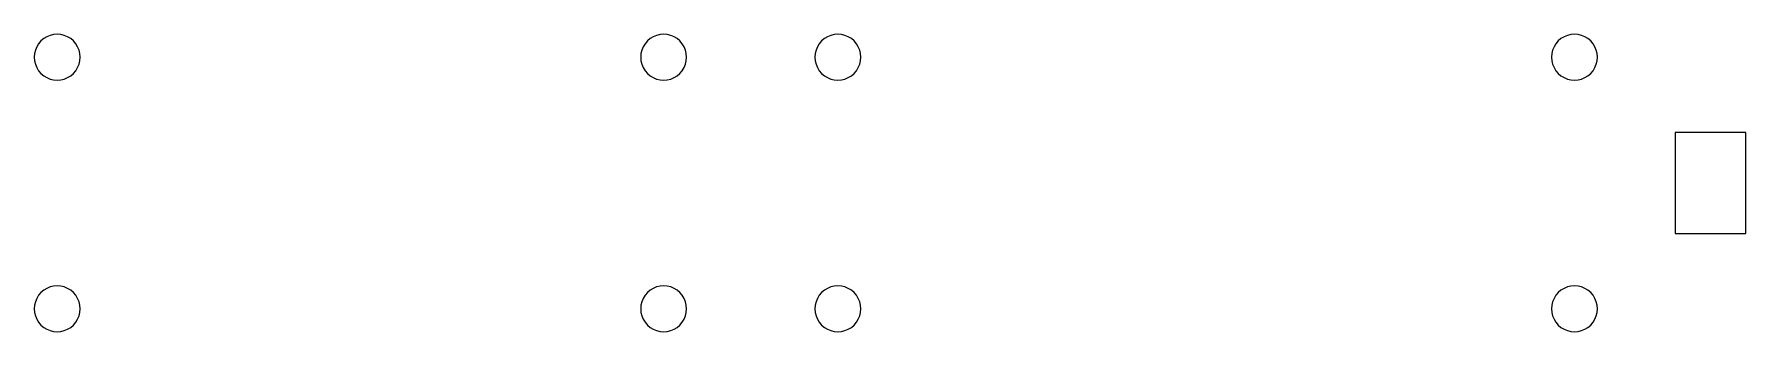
# Model space of a CAD drawing. Header units: metres. Extents: x 29 to 265, y 8 to 49.
import ezdxf

# ---------------------------------------------------------------- set-up
doc = ezdxf.new("R2010")
doc.units = ezdxf.units.M

msp = doc.modelspace()

# ---------------------------------------------------------------- linework, layer by layer
for p, q in [((29.2314, 47.7662), (28.9711, 47.3414)), ((29.5549, 48.1451), (29.2314, 47.7662)), ((29.9338, 48.4686), (29.5549, 48.1451)), ((30.3586, 48.7289), (29.9338, 48.4686)), ((30.8189, 48.9196), (30.3586, 48.7289)), ((31.3033, 49.0359), (30.8189, 48.9196)), ((31.8, 49.075), (31.3033, 49.0359)), ((32.2967, 49.0359), (31.8, 49.075)), ((32.7811, 48.9196), (32.2967, 49.0359)), ((33.2414, 48.7289), (32.7811, 48.9196)), ((33.6662, 48.4686), (33.2414, 48.7289)), ((34.0451, 48.1451), (33.6662, 48.4686)), ((34.3686, 47.7662), (34.0451, 48.1451)), ((34.6289, 47.3414), (34.3686, 47.7662)), ((113.131, 47.7662), (112.871, 47.3414)), ((113.455, 48.1451), (113.131, 47.7662)), ((113.834, 48.4686), (113.455, 48.1451)), ((114.259, 48.7289), (113.834, 48.4686)), ((114.719, 48.9196), (114.259, 48.7289)), ((115.203, 49.0359), (114.719, 48.9196)), ((115.7, 49.075), (115.203, 49.0359)), ((116.197, 49.0359), (115.7, 49.075)), ((116.681, 48.9196), (116.197, 49.0359)), ((117.141, 48.7289), (116.681, 48.9196)), ((117.566, 48.4686), (117.141, 48.7289)), ((117.945, 48.1451), (117.566, 48.4686)), ((118.269, 47.7662), (117.945, 48.1451)), ((118.529, 47.3414), (118.269, 47.7662)), ((137.231, 47.7662), (136.971, 47.3414)), ((137.555, 48.1451), (137.231, 47.7662)), ((137.934, 48.4686), (137.555, 48.1451)), ((138.359, 48.7289), (137.934, 48.4686)), ((138.819, 48.9196), (138.359, 48.7289)), ((139.303, 49.0359), (138.819, 48.9196)), ((139.8, 49.075), (139.303, 49.0359)), ((140.297, 49.0359), (139.8, 49.075)), ((140.781, 48.9196), (140.297, 49.0359)), ((141.241, 48.7289), (140.781, 48.9196)), ((141.666, 48.4686), (141.241, 48.7289)), ((142.045, 48.1451), (141.666, 48.4686)), ((142.369, 47.7662), (142.045, 48.1451)), ((142.629, 47.3414), (142.369, 47.7662)), ((239.131, 47.7662), (238.871, 47.3414)), ((239.455, 48.1451), (239.131, 47.7662)), ((239.834, 48.4686), (239.455, 48.1451)), ((240.259, 48.7289), (239.834, 48.4686)), ((240.719, 48.9196), (240.259, 48.7289)), ((241.203, 49.0359), (240.719, 48.9196)), ((241.7, 49.075), (241.203, 49.0359)), ((242.197, 49.0359), (241.7, 49.075)), ((242.681, 48.9196), (242.197, 49.0359)), ((243.141, 48.7289), (242.681, 48.9196)), ((243.566, 48.4686), (243.141, 48.7289)), ((243.945, 48.1451), (243.566, 48.4686)), ((244.269, 47.7662), (243.945, 48.1451)), ((244.529, 47.3414), (244.269, 47.7662)), ((28.6641, 46.3967), (28.625, 45.9)), ((28.625, 45.9), (28.6641, 45.4033)), ((28.7804, 46.8811), (28.6641, 46.3967)), ((28.6641, 45.4033), (28.7804, 44.9189)), ((28.9711, 47.3414), (28.7804, 46.8811)), ((34.8196, 46.8811), (34.6289, 47.3414)), ((34.9359, 46.3967), (34.8196, 46.8811)), ((34.8196, 44.9189), (34.9359, 45.4033)), ((34.975, 45.9), (34.9359, 46.3967)), ((34.9359, 45.4033), (34.975, 45.9)), ((112.564, 46.3967), (112.525, 45.9)), ((112.525, 45.9), (112.564, 45.4033)), ((112.68, 46.8811), (112.564, 46.3967)), ((112.564, 45.4033), (112.68, 44.9189)), ((112.871, 47.3414), (112.68, 46.8811)), ((118.72, 46.8811), (118.529, 47.3414)), ((118.836, 46.3967), (118.72, 46.8811)), ((118.72, 44.9189), (118.836, 45.4033)), ((118.875, 45.9), (118.836, 46.3967)), ((118.836, 45.4033), (118.875, 45.9)), ((136.664, 46.3967), (136.625, 45.9)), ((136.625, 45.9), (136.664, 45.4033)), ((136.78, 46.8811), (136.664, 46.3967)), ((136.664, 45.4033), (136.78, 44.9189)), ((136.971, 47.3414), (136.78, 46.8811)), ((142.82, 46.8811), (142.629, 47.3414)), ((142.936, 46.3967), (142.82, 46.8811)), ((142.82, 44.9189), (142.936, 45.4033)), ((142.975, 45.9), (142.936, 46.3967)), ((142.936, 45.4033), (142.975, 45.9)), ((238.564, 46.3967), (238.525, 45.9)), ((238.525, 45.9), (238.564, 45.4033)), ((238.68, 46.8811), (238.564, 46.3967)), ((238.564, 45.4033), (238.68, 44.9189)), ((238.871, 47.3414), (238.68, 46.8811)), ((244.72, 46.8811), (244.529, 47.3414)), ((244.836, 46.3967), (244.72, 46.8811)), ((244.72, 44.9189), (244.836, 45.4033)), ((244.875, 45.9), (244.836, 46.3967)), ((244.836, 45.4033), (244.875, 45.9)), ((28.7804, 44.9189), (28.9711, 44.4586)), ((28.9711, 44.4586), (29.2314, 44.0338)), ((29.2314, 44.0338), (29.5549, 43.6549)), ((29.5549, 43.6549), (29.9338, 43.3314)), ((29.9338, 43.3314), (30.3586, 43.071)), ((30.3586, 43.071), (30.8189, 42.8804)), ((30.8189, 42.8804), (31.3033, 42.7641)), ((31.3033, 42.7641), (31.8, 42.725)), ((31.8, 42.725), (32.2967, 42.7641)), ((32.2967, 42.7641), (32.7811, 42.8804)), ((32.7811, 42.8804), (33.2414, 43.071)), ((33.2414, 43.071), (33.6662, 43.3314)), ((33.6662, 43.3314), (34.0451, 43.6549)), ((34.0451, 43.6549), (34.3686, 44.0338)), ((34.3686, 44.0338), (34.6289, 44.4586)), ((34.6289, 44.4586), (34.8196, 44.9189)), ((112.68, 44.9189), (112.871, 44.4586)), ((112.871, 44.4586), (113.131, 44.0338)), ((113.131, 44.0338), (113.455, 43.6549)), ((113.455, 43.6549), (113.834, 43.3314)), ((113.834, 43.3314), (114.259, 43.071)), ((114.259, 43.071), (114.719, 42.8804)), ((114.719, 42.8804), (115.203, 42.7641)), ((115.203, 42.7641), (115.7, 42.725)), ((115.7, 42.725), (116.197, 42.7641)), ((116.197, 42.7641), (116.681, 42.8804)), ((116.681, 42.8804), (117.141, 43.071)), ((117.141, 43.071), (117.566, 43.3314)), ((117.566, 43.3314), (117.945, 43.6549)), ((117.945, 43.6549), (118.269, 44.0338)), ((118.269, 44.0338), (118.529, 44.4586)), ((118.529, 44.4586), (118.72, 44.9189)), ((136.78, 44.9189), (136.971, 44.4586)), ((136.971, 44.4586), (137.231, 44.0338)), ((137.231, 44.0338), (137.555, 43.6549)), ((137.555, 43.6549), (137.934, 43.3314)), ((137.934, 43.3314), (138.359, 43.071)), ((138.359, 43.071), (138.819, 42.8804)), ((138.819, 42.8804), (139.303, 42.7641)), ((139.303, 42.7641), (139.8, 42.725)), ((139.8, 42.725), (140.297, 42.7641)), ((140.297, 42.7641), (140.781, 42.8804)), ((140.781, 42.8804), (141.241, 43.071)), ((141.241, 43.071), (141.666, 43.3314)), ((141.666, 43.3314), (142.045, 43.6549)), ((142.045, 43.6549), (142.369, 44.0338)), ((142.369, 44.0338), (142.629, 44.4586)), ((142.629, 44.4586), (142.82, 44.9189)), ((238.68, 44.9189), (238.871, 44.4586)), ((238.871, 44.4586), (239.131, 44.0338)), ((239.131, 44.0338), (239.455, 43.6549)), ((239.455, 43.6549), (239.834, 43.3314)), ((239.834, 43.3314), (240.259, 43.071)), ((240.259, 43.071), (240.719, 42.8804)), ((240.719, 42.8804), (241.203, 42.7641)), ((241.203, 42.7641), (241.7, 42.725)), ((241.7, 42.725), (242.197, 42.7641)), ((242.197, 42.7641), (242.681, 42.8804)), ((242.681, 42.8804), (243.141, 43.071)), ((243.141, 43.071), (243.566, 43.3314)), ((243.566, 43.3314), (243.945, 43.6549)), ((243.945, 43.6549), (244.269, 44.0338)), ((244.269, 44.0338), (244.529, 44.4586)), ((244.529, 44.4586), (244.72, 44.9189)), ((265.4, 35.5), (255.64, 35.5)), ((255.64, 35.5), (255.64, 21.5)), ((265.4, 21.5), (265.4, 35.5)), ((255.64, 21.5), (265.4, 21.5)), ((31.3033, 14.2359), (30.8189, 14.1196)), ((31.8, 14.275), (31.3033, 14.2359)), ((32.2967, 14.2359), (31.8, 14.275)), ((32.7811, 14.1196), (32.2967, 14.2359)), ((115.203, 14.2359), (114.719, 14.1196)), ((115.7, 14.275), (115.203, 14.2359)), ((116.197, 14.2359), (115.7, 14.275)), ((116.681, 14.1196), (116.197, 14.2359)), ((139.303, 14.2359), (138.819, 14.1196)), ((139.8, 14.275), (139.303, 14.2359)), ((140.297, 14.2359), (139.8, 14.275)), ((140.781, 14.1196), (140.297, 14.2359)), ((241.203, 14.2359), (240.719, 14.1196)), ((241.7, 14.275), (241.203, 14.2359)), ((242.197, 14.2359), (241.7, 14.275)), ((242.681, 14.1196), (242.197, 14.2359)), ((28.7804, 12.0811), (28.6641, 11.5967)), ((28.9711, 12.5414), (28.7804, 12.0811)), ((29.2314, 12.9662), (28.9711, 12.5414)), ((29.5549, 13.3451), (29.2314, 12.9662)), ((29.9338, 13.6686), (29.5549, 13.3451)), ((30.3586, 13.9289), (29.9338, 13.6686)), ((30.8189, 14.1196), (30.3586, 13.9289)), ((33.2414, 13.9289), (32.7811, 14.1196)), ((33.6662, 13.6686), (33.2414, 13.9289)), ((34.0451, 13.3451), (33.6662, 13.6686)), ((34.3686, 12.9662), (34.0451, 13.3451)), ((34.6289, 12.5414), (34.3686, 12.9662)), ((34.8196, 12.0811), (34.6289, 12.5414)), ((34.9359, 11.5967), (34.8196, 12.0811)), ((112.68, 12.0811), (112.564, 11.5967)), ((112.871, 12.5414), (112.68, 12.0811)), ((113.131, 12.9662), (112.871, 12.5414)), ((113.455, 13.3451), (113.131, 12.9662)), ((113.834, 13.6686), (113.455, 13.3451)), ((114.259, 13.9289), (113.834, 13.6686)), ((114.719, 14.1196), (114.259, 13.9289)), ((117.141, 13.9289), (116.681, 14.1196)), ((117.566, 13.6686), (117.141, 13.9289)), ((117.945, 13.3451), (117.566, 13.6686)), ((118.269, 12.9662), (117.945, 13.3451)), ((118.529, 12.5414), (118.269, 12.9662)), ((118.72, 12.0811), (118.529, 12.5414)), ((118.836, 11.5967), (118.72, 12.0811)), ((136.78, 12.0811), (136.664, 11.5967)), ((136.971, 12.5414), (136.78, 12.0811)), ((137.231, 12.9662), (136.971, 12.5414)), ((137.555, 13.3451), (137.231, 12.9662)), ((137.934, 13.6686), (137.555, 13.3451)), ((138.359, 13.9289), (137.934, 13.6686)), ((138.819, 14.1196), (138.359, 13.9289)), ((141.241, 13.9289), (140.781, 14.1196)), ((141.666, 13.6686), (141.241, 13.9289)), ((142.045, 13.3451), (141.666, 13.6686)), ((142.369, 12.9662), (142.045, 13.3451)), ((142.629, 12.5414), (142.369, 12.9662)), ((142.82, 12.0811), (142.629, 12.5414)), ((142.936, 11.5967), (142.82, 12.0811)), ((238.68, 12.0811), (238.564, 11.5967)), ((238.871, 12.5414), (238.68, 12.0811)), ((239.131, 12.9662), (238.871, 12.5414)), ((239.455, 13.3451), (239.131, 12.9662)), ((239.834, 13.6686), (239.455, 13.3451)), ((240.259, 13.9289), (239.834, 13.6686)), ((240.719, 14.1196), (240.259, 13.9289)), ((243.141, 13.9289), (242.681, 14.1196)), ((243.566, 13.6686), (243.141, 13.9289)), ((243.945, 13.3451), (243.566, 13.6686)), ((244.269, 12.9662), (243.945, 13.3451)), ((244.529, 12.5414), (244.269, 12.9662)), ((244.72, 12.0811), (244.529, 12.5414)), ((244.836, 11.5967), (244.72, 12.0811)), ((28.6641, 11.5967), (28.625, 11.1)), ((28.625, 11.1), (28.6641, 10.6033)), ((28.6641, 10.6033), (28.7804, 10.1189)), ((28.7804, 10.1189), (28.9711, 9.65857)), ((28.9711, 9.65857), (29.2314, 9.23378)), ((34.3686, 9.23378), (34.6289, 9.65857)), ((34.6289, 9.65857), (34.8196, 10.1189)), ((34.8196, 10.1189), (34.9359, 10.6033)), ((34.975, 11.1), (34.9359, 11.5967)), ((34.9359, 10.6033), (34.975, 11.1)), ((112.564, 11.5967), (112.525, 11.1)), ((112.525, 11.1), (112.564, 10.6033)), ((112.564, 10.6033), (112.68, 10.1189)), ((112.68, 10.1189), (112.871, 9.65857)), ((112.871, 9.65857), (113.131, 9.23378)), ((118.269, 9.23378), (118.529, 9.65857)), ((118.529, 9.65857), (118.72, 10.1189)), ((118.72, 10.1189), (118.836, 10.6033)), ((118.875, 11.1), (118.836, 11.5967)), ((118.836, 10.6033), (118.875, 11.1)), ((136.664, 11.5967), (136.625, 11.1)), ((136.625, 11.1), (136.664, 10.6033)), ((136.664, 10.6033), (136.78, 10.1189)), ((136.78, 10.1189), (136.971, 9.65857)), ((136.971, 9.65857), (137.231, 9.23378)), ((142.369, 9.23378), (142.629, 9.65857)), ((142.629, 9.65857), (142.82, 10.1189)), ((142.82, 10.1189), (142.936, 10.6033)), ((142.975, 11.1), (142.936, 11.5967)), ((142.936, 10.6033), (142.975, 11.1)), ((238.564, 11.5967), (238.525, 11.1)), ((238.525, 11.1), (238.564, 10.6033)), ((238.564, 10.6033), (238.68, 10.1189)), ((238.68, 10.1189), (238.871, 9.65857)), ((238.871, 9.65857), (239.131, 9.23378)), ((244.269, 9.23378), (244.529, 9.65857)), ((244.529, 9.65857), (244.72, 10.1189)), ((244.72, 10.1189), (244.836, 10.6033)), ((244.875, 11.1), (244.836, 11.5967)), ((244.836, 10.6033), (244.875, 11.1)), ((29.2314, 9.23378), (29.5549, 8.85493)), ((29.5549, 8.85493), (29.9338, 8.53136)), ((29.9338, 8.53136), (30.3586, 8.27104)), ((30.3586, 8.27104), (30.8189, 8.08038)), ((30.8189, 8.08038), (31.3033, 7.96408)), ((31.3033, 7.96408), (31.8, 7.92499)), ((31.8, 7.92499), (32.2967, 7.96408)), ((32.2967, 7.96408), (32.7811, 8.08038)), ((32.7811, 8.08038), (33.2414, 8.27104)), ((33.2414, 8.27104), (33.6662, 8.53136)), ((33.6662, 8.53136), (34.0451, 8.85493)), ((34.0451, 8.85493), (34.3686, 9.23378)), ((113.131, 9.23378), (113.455, 8.85493)), ((113.455, 8.85493), (113.834, 8.53136)), ((113.834, 8.53136), (114.259, 8.27104)), ((114.259, 8.27104), (114.719, 8.08038)), ((114.719, 8.08038), (115.203, 7.96408)), ((115.203, 7.96408), (115.7, 7.92499)), ((115.7, 7.92499), (116.197, 7.96408)), ((116.197, 7.96408), (116.681, 8.08038)), ((116.681, 8.08038), (117.141, 8.27104)), ((117.141, 8.27104), (117.566, 8.53136)), ((117.566, 8.53136), (117.945, 8.85493)), ((117.945, 8.85493), (118.269, 9.23378)), ((137.231, 9.23378), (137.555, 8.85493)), ((137.555, 8.85493), (137.934, 8.53136)), ((137.934, 8.53136), (138.359, 8.27104)), ((138.359, 8.27104), (138.819, 8.08038)), ((138.819, 8.08038), (139.303, 7.96408)), ((139.303, 7.96408), (139.8, 7.92499)), ((139.8, 7.92499), (140.297, 7.96408)), ((140.297, 7.96408), (140.781, 8.08038)), ((140.781, 8.08038), (141.241, 8.27104)), ((141.241, 8.27104), (141.666, 8.53136)), ((141.666, 8.53136), (142.045, 8.85493)), ((142.045, 8.85493), (142.369, 9.23378)), ((239.131, 9.23378), (239.455, 8.85493)), ((239.455, 8.85493), (239.834, 8.53136)), ((239.834, 8.53136), (240.259, 8.27104)), ((240.259, 8.27104), (240.719, 8.08038)), ((240.719, 8.08038), (241.203, 7.96408)), ((241.203, 7.96408), (241.7, 7.92499)), ((241.7, 7.92499), (242.197, 7.96408)), ((242.197, 7.96408), (242.681, 8.08038)), ((242.681, 8.08038), (243.141, 8.27104)), ((243.141, 8.27104), (243.566, 8.53136)), ((243.566, 8.53136), (243.945, 8.85493)), ((243.945, 8.85493), (244.269, 9.23378))]:
    msp.add_line(p, q)

doc.saveas('drawing.dxf')
